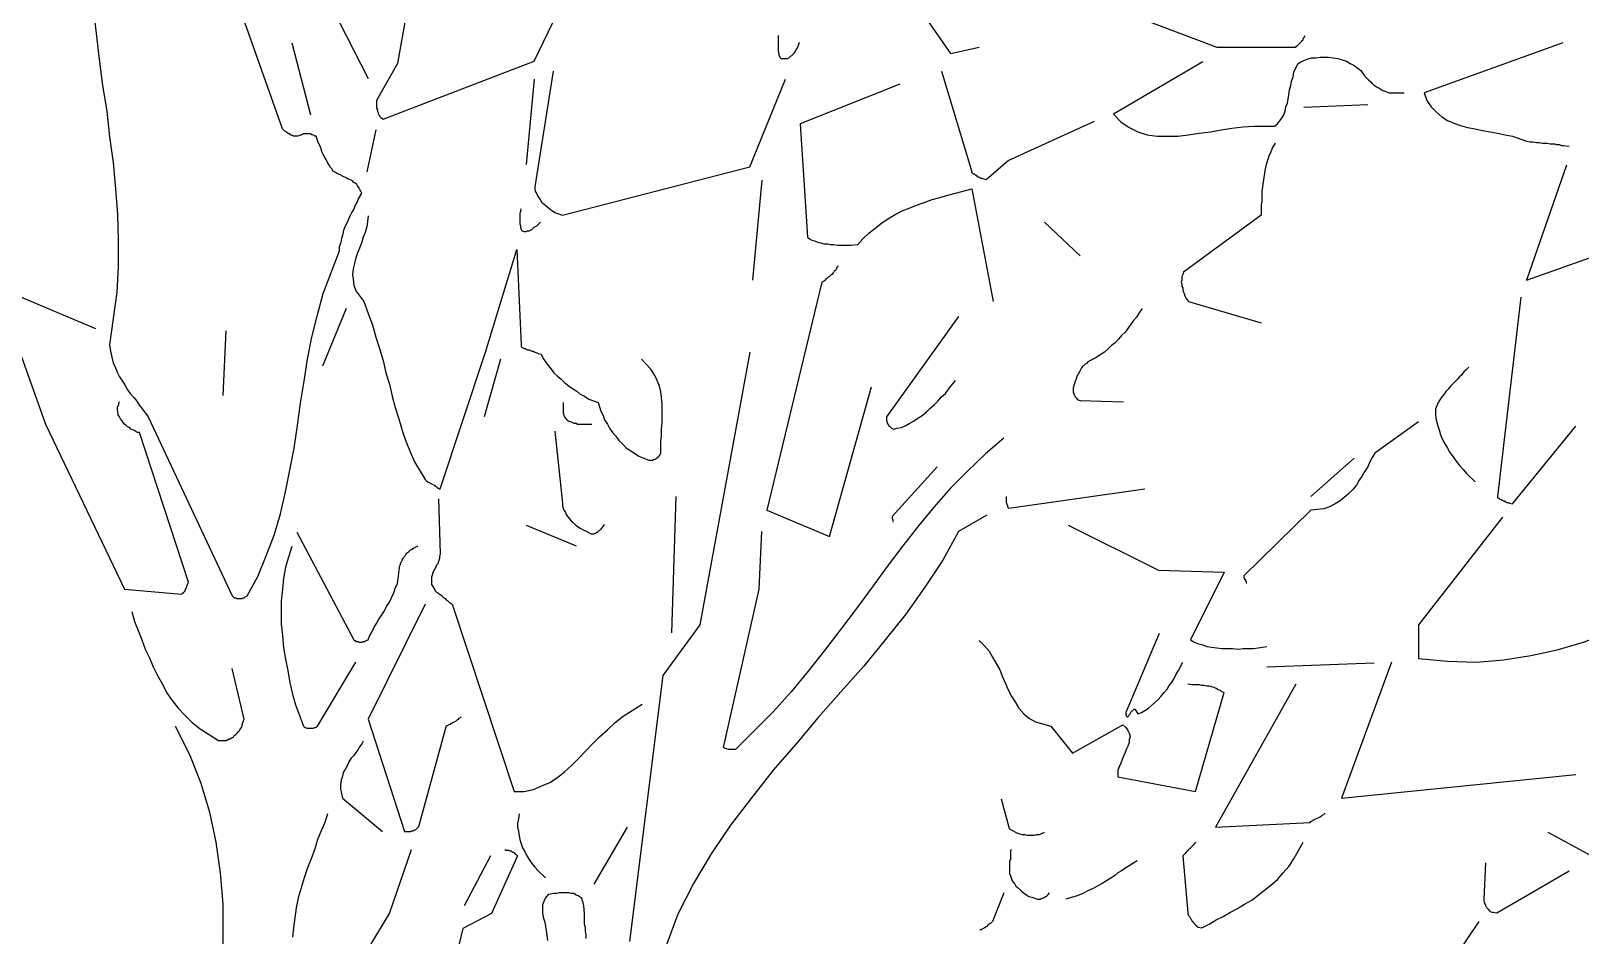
# Model space of a CAD drawing. Header units: metres. Extents: x -3.29 to 3.48, y 0 to 9.4.
# Drawn here: x -0.02 to 2.194, y 6.646 to 7.938 of the extents above; entities that cross this region are included whole.
import ezdxf

# ---------------------------------------------------------------- set-up
doc = ezdxf.new("R2010")
doc.units = ezdxf.units.M
doc.header["$LTSCALE"] = 0.2

msp = doc.modelspace()

# ---------------------------------------------------------------- linework, layer by layer
at = {"flags": 128}
for points in [[(1.1478, 8.4464), (1.1386, 8.4046), (1.1101, 8.0048), (1.2536, 7.9641), (1.2943, 7.9061), (1.335, 7.9153)], [(0.5821, 8.3334), (0.5038, 7.8919), (0.4742, 7.839), (0.4742, 7.8369), (0.4742, 7.8359), (0.4742, 7.8349), (0.4742, 7.8328), (0.4742, 7.8318), (0.4742, 7.8298), (0.4742, 7.8278), (0.4753, 7.8257), (0.4753, 7.8237), (0.4763, 7.8217), (0.4763, 7.8206), (0.4773, 7.8186), (0.4783, 7.8166), (0.4804, 7.8145), (0.4834, 7.8125), (0.6991, 7.8949), (0.7327, 7.9641), (0.7459, 8.1686)], [(0.3776, 8.0353), (0.462, 7.8705)], [(0.0693, 7.9722), (0.0734, 7.9346), (0.0775, 7.898), (0.0825, 7.8603), (0.0886, 7.8237), (0.0927, 7.7871), (0.0978, 7.7504), (0.1009, 7.7128), (0.1039, 7.6762), (0.1049, 7.6395), (0.1049, 7.6019), (0.1029, 7.5653), (0.0927, 7.49), (0.0937, 7.4808), (0.0958, 7.4727), (0.0978, 7.4645), (0.1009, 7.4574), (0.1039, 7.4503), (0.107, 7.4442), (0.111, 7.4381), (0.1151, 7.432), (0.1181, 7.4259), (0.1222, 7.4208), (0.1273, 7.4147), (0.1314, 7.4096), (0.1354, 7.4035), (0.1395, 7.3984), (0.1477, 7.3872), (0.2677, 7.1318), (0.2687, 7.1308), (0.2697, 7.1298), (0.2708, 7.1288), (0.2728, 7.1288), (0.2738, 7.1278), (0.2748, 7.1278), (0.2769, 7.1278), (0.2779, 7.1278), (0.2789, 7.1278), (0.2809, 7.1278), (0.282, 7.1278), (0.283, 7.1288), (0.285, 7.1288), (0.286, 7.1298), (0.2891, 7.1318), (0.3043, 7.1593), (0.3165, 7.1888), (0.3277, 7.2183), (0.3369, 7.2489), (0.344, 7.2804), (0.3501, 7.3109), (0.3562, 7.3425), (0.3613, 7.375), (0.3654, 7.4066), (0.3705, 7.4381), (0.3756, 7.4696), (0.3817, 7.5012), (0.3898, 7.5327), (0.3979, 7.5632), (0.4213, 7.6243), (0.4213, 7.6304), (0.4234, 7.6365), (0.4244, 7.6426), (0.4264, 7.6487), (0.4274, 7.6538), (0.4295, 7.6599), (0.4325, 7.665), (0.4346, 7.6701), (0.4366, 7.6741), (0.4386, 7.6792), (0.4417, 7.6833), (0.4437, 7.6884), (0.4458, 7.6924), (0.4478, 7.6975), (0.4529, 7.7067), (0.4519, 7.7087), (0.4508, 7.7108), (0.4498, 7.7128), (0.4488, 7.7148), (0.4468, 7.7169), (0.4458, 7.7189), (0.4437, 7.7209), (0.4417, 7.722), (0.4397, 7.724), (0.4376, 7.725), (0.4356, 7.726), (0.4325, 7.727), (0.4295, 7.7291), (0.4274, 7.7301), (0.4213, 7.7331), (0.4183, 7.7342), (0.4152, 7.7362), (0.4122, 7.7382), (0.4101, 7.7413), (0.4081, 7.7433), (0.4061, 7.7474), (0.404, 7.7504), (0.402, 7.7545), (0.4, 7.7576), (0.3979, 7.7616), (0.3959, 7.7657), (0.3949, 7.7698), (0.3929, 7.7749), (0.3908, 7.7789), (0.3878, 7.7881), (0.3857, 7.7881), (0.3847, 7.7891), (0.3827, 7.7901), (0.3817, 7.7901), (0.3796, 7.7911), (0.3786, 7.7911), (0.3766, 7.7911), (0.3745, 7.7911), (0.3735, 7.7911), (0.3715, 7.7911), (0.3695, 7.7911), (0.3674, 7.7901), (0.3664, 7.7901), (0.3644, 7.7891), (0.3613, 7.7881), (0.3593, 7.7881), (0.3583, 7.7881), (0.3572, 7.7881), (0.3552, 7.7881), (0.3542, 7.7891), (0.3532, 7.7891), (0.3511, 7.7901), (0.3501, 7.7911), (0.3491, 7.7911), (0.3471, 7.7922), (0.3461, 7.7932), (0.345, 7.7942), (0.343, 7.7952), (0.342, 7.7962), (0.3399, 7.7983), (0.2779, 7.9733)], [(1.4968, 7.9824), (1.6748, 7.9153), (1.7867, 7.9153), (1.7877, 7.9153), (1.7888, 7.9163), (1.7898, 7.9173), (1.7908, 7.9183), (1.7918, 7.9193), (1.7928, 7.9203), (1.7938, 7.9214), (1.7949, 7.9224), (1.7959, 7.9234), (1.7969, 7.9244), (1.7979, 7.9254), (1.7979, 7.9275), (1.7989, 7.9285), (1.801, 7.9315)], [(1.0481, 7.9315), (1.0481, 7.9295), (1.0481, 7.9285), (1.0481, 7.9265), (1.0481, 7.9254), (1.0481, 7.9234), (1.0481, 7.9214), (1.0481, 7.9193), (1.0481, 7.9173), (1.0481, 7.9153), (1.0481, 7.9132), (1.0481, 7.9112), (1.0481, 7.9092), (1.0491, 7.9061), (1.0491, 7.9041), (1.0501, 7.901), (1.0521, 7.899), (1.0552, 7.899), (1.0572, 7.899), (1.0593, 7.899), (1.0613, 7.899), (1.0633, 7.9), (1.0654, 7.902), (1.0674, 7.9031), (1.0694, 7.9051), (1.0715, 7.9071), (1.0725, 7.9092), (1.0735, 7.9112), (1.0755, 7.9142), (1.0766, 7.9163), (1.0786, 7.9224)], [(0.3532, 7.9214), (0.3796, 7.8186)], [(2.1693, 7.9214), (1.9709, 7.8501), (1.9749, 7.839), (1.981, 7.8298), (1.9882, 7.8227), (1.9963, 7.8156), (2.0044, 7.8105), (2.0136, 7.8064), (2.0228, 7.8033), (2.0329, 7.8003), (2.0441, 7.7983), (2.0543, 7.7962), (2.0655, 7.7942), (2.0757, 7.7922), (2.0869, 7.7901), (2.097, 7.7881), (2.1174, 7.781), (2.1225, 7.7799), (2.1265, 7.7799), (2.1316, 7.7789), (2.1357, 7.7789), (2.1398, 7.7779), (2.1438, 7.7779), (2.1469, 7.7779), (2.151, 7.7769), (2.154, 7.7769), (2.1571, 7.7769), (2.1601, 7.7759), (2.1642, 7.7759), (2.1672, 7.7749), (2.1703, 7.7749), (2.1784, 7.7738)], [(0.7266, 7.8807), (0.7001, 7.7158), (0.7001, 7.7118), (0.7011, 7.7087), (0.7032, 7.7057), (0.7042, 7.7026), (0.7062, 7.6996), (0.7083, 7.6965), (0.7103, 7.6935), (0.7133, 7.6914), (0.7164, 7.6884), (0.7194, 7.6863), (0.7225, 7.6833), (0.7255, 7.6813), (0.7286, 7.6792), (0.7317, 7.6782), (0.7398, 7.6751), (1.0074, 7.7443), (1.0582, 7.8695)], [(1.2811, 7.8807), (1.3248, 7.7372), (1.3248, 7.7362), (1.3258, 7.7352), (1.3268, 7.7342), (1.3279, 7.7342), (1.3289, 7.7331), (1.3299, 7.7321), (1.3309, 7.7321), (1.3319, 7.7311), (1.3329, 7.7301), (1.334, 7.7301), (1.336, 7.7291), (1.337, 7.7281), (1.3391, 7.7281), (1.3411, 7.727), (1.3452, 7.726), (1.3767, 7.7535), (1.4998, 7.8094)], [(1.6545, 7.8939), (1.5273, 7.8196), (1.5374, 7.8084), (1.5497, 7.8003), (1.5619, 7.7942), (1.5751, 7.7901), (1.5893, 7.7881), (1.6036, 7.7881), (1.6188, 7.7881), (1.6341, 7.7901), (1.6494, 7.7922), (1.6656, 7.7942), (1.6809, 7.7972), (1.6962, 7.7993), (1.7124, 7.8013), (1.7277, 7.8023), (1.7572, 7.8023), (1.7613, 7.8054), (1.7643, 7.8094), (1.7674, 7.8135), (1.7704, 7.8186), (1.7725, 7.8237), (1.7735, 7.8298), (1.7755, 7.8349), (1.7765, 7.841), (1.7776, 7.8471), (1.7786, 7.8542), (1.7806, 7.8603), (1.7816, 7.8664), (1.7837, 7.8725), (1.7847, 7.8797), (1.7908, 7.8919), (1.7949, 7.8939), (1.7989, 7.8959), (1.804, 7.898), (1.8101, 7.9), (1.8162, 7.9), (1.8223, 7.901), (1.8284, 7.901), (1.8345, 7.901), (1.8406, 7.9), (1.8478, 7.899), (1.8539, 7.8969), (1.86, 7.8949), (1.8651, 7.8919), (1.8712, 7.8888), (1.8803, 7.8817), (1.8834, 7.8776), (1.8864, 7.8735), (1.8895, 7.8705), (1.8915, 7.8685), (1.8946, 7.8654), (1.8966, 7.8634), (1.8986, 7.8613), (1.9007, 7.8603), (1.9027, 7.8583), (1.9047, 7.8573), (1.9078, 7.8563), (1.9098, 7.8542), (1.9119, 7.8532), (1.9149, 7.8522), (1.921, 7.8501), (1.922, 7.8501), (1.9231, 7.8501), (1.9241, 7.8501), (1.9261, 7.8501), (1.9271, 7.8501), (1.9281, 7.8501), (1.9302, 7.8501), (1.9312, 7.8501), (1.9322, 7.8501), (1.9342, 7.8501), (1.9353, 7.8501), (1.9363, 7.8501), (1.9383, 7.8501), (1.9393, 7.8501), (1.9424, 7.8501)], [(0.6991, 7.8695), (0.6879, 7.7474)], [(1.222, 7.8624), (1.0796, 7.8054), (1.0898, 7.6436), (1.0928, 7.6416), (1.0959, 7.6395), (1.1, 7.6385), (1.104, 7.6365), (1.1091, 7.6355), (1.1132, 7.6345), (1.1183, 7.6345), (1.1223, 7.6334), (1.1274, 7.6334), (1.1325, 7.6324), (1.1376, 7.6324), (1.1427, 7.6324), (1.1468, 7.6324), (1.1518, 7.6324), (1.162, 7.6334), (1.1691, 7.6416), (1.1773, 7.6497), (1.1864, 7.6568), (1.1956, 7.664), (1.2048, 7.6701), (1.2149, 7.6762), (1.2251, 7.6813), (1.2353, 7.6853), (1.2455, 7.6894), (1.2566, 7.6935), (1.2678, 7.6975), (1.279, 7.7006), (1.2902, 7.7036), (1.3014, 7.7067), (1.3248, 7.7128), (1.3553, 7.552)], [(1.8905, 7.8328), (1.7989, 7.8288)], [(0.4732, 7.7972), (0.46, 7.7372)], [(1.7582, 7.7779), (1.7542, 7.7718), (1.7521, 7.7657), (1.7491, 7.7596), (1.747, 7.7535), (1.745, 7.7474), (1.744, 7.7413), (1.743, 7.7352), (1.742, 7.7291), (1.7409, 7.723), (1.7399, 7.7158), (1.7389, 7.7097), (1.7389, 7.7026), (1.7389, 7.6955), (1.7379, 7.6894), (1.7379, 7.6751), (1.627, 7.5938), (1.626, 7.5907), (1.6249, 7.5877), (1.6249, 7.5846), (1.6249, 7.5826), (1.6239, 7.5795), (1.6249, 7.5765), (1.6249, 7.5734), (1.626, 7.5714), (1.626, 7.5683), (1.627, 7.5653), (1.628, 7.5632), (1.629, 7.5602), (1.63, 7.5581), (1.6311, 7.5561), (1.6341, 7.552), (1.7379, 7.5215)], [(1.0247, 7.725), (1.0114, 7.5826)], [(2.1744, 7.7464), (2.1174, 7.5826), (2.3015, 7.6477)], [(0.6808, 7.6843), (0.6798, 7.6823), (0.6798, 7.6813), (0.6798, 7.6802), (0.6787, 7.6782), (0.6787, 7.6772), (0.6787, 7.6751), (0.6787, 7.6731), (0.6787, 7.6711), (0.6787, 7.669), (0.6787, 7.667), (0.6787, 7.665), (0.6787, 7.6629), (0.6798, 7.6599), (0.6798, 7.6579), (0.6808, 7.6548), (0.6818, 7.6528), (0.6828, 7.6528), (0.6849, 7.6517), (0.6859, 7.6517), (0.6879, 7.6517), (0.6899, 7.6528), (0.692, 7.6528), (0.694, 7.6538), (0.696, 7.6548), (0.6971, 7.6558), (0.6991, 7.6579), (0.7011, 7.6589), (0.7032, 7.6599), (0.7052, 7.6619), (0.7083, 7.665)], [(0.462, 7.6741), (0.461, 7.666), (0.46, 7.6589), (0.458, 7.6507), (0.4549, 7.6436), (0.4529, 7.6365), (0.4498, 7.6283), (0.4468, 7.6212), (0.4447, 7.6141), (0.4427, 7.606), (0.4407, 7.5988), (0.4397, 7.5907), (0.4407, 7.5836), (0.4417, 7.5754), (0.4447, 7.5673), (0.4559, 7.552), (0.462, 7.5347), (0.4681, 7.5185), (0.4732, 7.5012), (0.4783, 7.4849), (0.4834, 7.4676), (0.4875, 7.4503), (0.4926, 7.434), (0.4966, 7.4167), (0.5007, 7.4004), (0.5058, 7.3842), (0.5109, 7.3679), (0.516, 7.3526), (0.5221, 7.3374), (0.5282, 7.3231), (0.5434, 7.2977), (0.5455, 7.2957), (0.5475, 7.2946), (0.5495, 7.2936), (0.5506, 7.2926), (0.5526, 7.2916), (0.5546, 7.2906), (0.5567, 7.2895), (0.5577, 7.2885), (0.5597, 7.2875), (0.5607, 7.2865), (0.5617, 7.2855), (0.5628, 7.2855), (0.5638, 7.2845), (0.5648, 7.2845), (0.6299, 7.4798), (0.6747, 7.6263), (0.6808, 7.49), (0.6808, 7.4879), (0.6818, 7.4869), (0.6838, 7.4859), (0.6849, 7.4849), (0.6869, 7.4849), (0.6879, 7.4839), (0.6899, 7.4829), (0.692, 7.4829), (0.694, 7.4818), (0.696, 7.4808), (0.6981, 7.4808), (0.7001, 7.4798), (0.7032, 7.4788), (0.7052, 7.4778), (0.7093, 7.4768), (0.7123, 7.4706), (0.7154, 7.4656), (0.7194, 7.4605), (0.7235, 7.4554), (0.7276, 7.4503), (0.7327, 7.4452), (0.7378, 7.4411), (0.7428, 7.4361), (0.7479, 7.432), (0.754, 7.4279), (0.7601, 7.4238), (0.7652, 7.4198), (0.7713, 7.4167), (0.7774, 7.4127), (0.7907, 7.4076), (0.7927, 7.4015), (0.7947, 7.3954), (0.7978, 7.3893), (0.7998, 7.3832), (0.8039, 7.377), (0.8069, 7.3709), (0.811, 7.3648), (0.8161, 7.3597), (0.8202, 7.3536), (0.8253, 7.3486), (0.8303, 7.3435), (0.8364, 7.3394), (0.8426, 7.3353), (0.8487, 7.3313), (0.8629, 7.3252), (0.8639, 7.3252), (0.8649, 7.3252), (0.866, 7.3252), (0.868, 7.3252), (0.869, 7.3252), (0.87, 7.3262), (0.871, 7.3262), (0.8731, 7.3272), (0.8741, 7.3282), (0.8751, 7.3282), (0.8761, 7.3292), (0.8771, 7.3302), (0.8771, 7.3313), (0.8782, 7.3323), (0.8802, 7.3353), (0.8802, 7.3435), (0.8802, 7.3526), (0.8812, 7.3608), (0.8812, 7.3699), (0.8822, 7.3791), (0.8822, 7.3882), (0.8822, 7.3974), (0.8822, 7.4055), (0.8812, 7.4147), (0.8802, 7.4228), (0.8782, 7.431), (0.8751, 7.4391), (0.871, 7.4472), (0.866, 7.4554), (0.8527, 7.4696)], [(1.4286, 7.665), (1.4795, 7.6172)], [(1.1335, 7.6029), (1.1325, 7.6009), (1.1315, 7.5999), (1.1315, 7.5988), (1.1305, 7.5968), (1.1284, 7.5958), (1.1274, 7.5938), (1.1264, 7.5927), (1.1244, 7.5907), (1.1234, 7.5897), (1.1213, 7.5877), (1.1193, 7.5866), (1.1173, 7.5846), (1.1162, 7.5836), (1.1142, 7.5815), (1.1101, 7.5795), (1.0318, 7.2539), (1.1213, 7.2163), (1.1814, 7.43)], [(-0.0406, 7.5612), (0.0724, 7.5134)], [(2.1092, 7.5581), (2.0757, 7.2733), (2.0757, 7.2723), (2.0767, 7.2712), (2.0777, 7.2712), (2.0787, 7.2702), (2.0808, 7.2692), (2.0818, 7.2682), (2.0828, 7.2682), (2.0838, 7.2672), (2.0858, 7.2672), (2.0869, 7.2661), (2.0889, 7.2651), (2.0909, 7.2651), (2.093, 7.2641), (2.097, 7.2631), (2.1876, 7.374)], [(-0.0538, 7.5307), (0.0011, 7.377), (0.1141, 7.141), (0.1955, 7.1339), (0.1965, 7.1349), (0.1975, 7.1359), (0.1985, 7.1359), (0.1985, 7.1369), (0.1995, 7.138), (0.2006, 7.139), (0.2006, 7.14), (0.2016, 7.141), (0.2016, 7.142), (0.2026, 7.143), (0.2026, 7.1441), (0.2036, 7.1461), (0.2036, 7.1471), (0.2056, 7.1512), (0.1354, 7.3648), (0.1324, 7.3648), (0.1304, 7.3659), (0.1283, 7.3679), (0.1253, 7.3689), (0.1232, 7.3699), (0.1212, 7.372), (0.1181, 7.373), (0.1161, 7.375), (0.1141, 7.377), (0.112, 7.3791), (0.11, 7.3821), (0.108, 7.3842), (0.107, 7.3872), (0.1049, 7.3903), (0.1039, 7.3984), (0.1039, 7.3994), (0.1039, 7.4004), (0.1039, 7.4015), (0.1049, 7.4025), (0.1049, 7.4035), (0.1059, 7.4045), (0.1059, 7.4055), (0.1059, 7.4066), (0.1059, 7.4076), (0.107, 7.4086)], [(0.4305, 7.5419), (0.3969, 7.4595)], [(1.3055, 7.5307), (1.2027, 7.3872), (1.2027, 7.3852), (1.2027, 7.3842), (1.2027, 7.3832), (1.2027, 7.3821), (1.2027, 7.3811), (1.2037, 7.3801), (1.2037, 7.3781), (1.2048, 7.377), (1.2058, 7.376), (1.2058, 7.375), (1.2068, 7.374), (1.2078, 7.373), (1.2088, 7.372), (1.2098, 7.3709), (1.2129, 7.3699), (1.218, 7.3709), (1.2241, 7.372), (1.2302, 7.375), (1.2363, 7.3781), (1.2414, 7.3811), (1.2475, 7.3852), (1.2536, 7.3893), (1.2597, 7.3943), (1.2648, 7.3994), (1.2709, 7.4045), (1.276, 7.4096), (1.2811, 7.4157), (1.2872, 7.4208), (1.2912, 7.4269), (1.3014, 7.4391)], [(1.568, 7.5419), (1.5639, 7.5358), (1.5598, 7.5297), (1.5558, 7.5246), (1.5517, 7.5195), (1.5476, 7.5134), (1.5436, 7.5083), (1.5385, 7.5032), (1.5344, 7.4981), (1.5293, 7.493), (1.5242, 7.489), (1.5191, 7.4839), (1.514, 7.4798), (1.5079, 7.4757), (1.5018, 7.4717), (1.4906, 7.4656), (1.4886, 7.4635), (1.4866, 7.4625), (1.4845, 7.4605), (1.4835, 7.4595), (1.4815, 7.4574), (1.4805, 7.4554), (1.4795, 7.4534), (1.4784, 7.4513), (1.4764, 7.4483), (1.4754, 7.4462), (1.4744, 7.4432), (1.4734, 7.4401), (1.4723, 7.4381), (1.4713, 7.435), (1.4693, 7.4289), (1.4693, 7.4269), (1.4693, 7.4259), (1.4693, 7.4249), (1.4693, 7.4228), (1.4693, 7.4218), (1.4703, 7.4208), (1.4703, 7.4198), (1.4713, 7.4177), (1.4723, 7.4167), (1.4723, 7.4157), (1.4734, 7.4147), (1.4744, 7.4137), (1.4754, 7.4127), (1.4764, 7.4116), (1.4795, 7.4106), (1.5415, 7.4086)], [(0.2586, 7.5103), (0.2545, 7.4177)], [(0.6513, 7.4696), (0.6279, 7.3872)], [(1.0074, 7.4798), (0.9362, 7.0901), (0.8832, 7.0179), (0.8354, 6.6384)], [(2.035, 7.4584), (2.0309, 7.4544), (2.0278, 7.4513), (2.0248, 7.4472), (2.0217, 7.4442), (2.0187, 7.4411), (2.0146, 7.4371), (2.0116, 7.434), (2.0085, 7.431), (2.0055, 7.4269), (2.0024, 7.4238), (1.9994, 7.4198), (1.9963, 7.4157), (1.9933, 7.4116), (1.9912, 7.4076), (1.9871, 7.3984), (1.9871, 7.3903), (1.9882, 7.3832), (1.9902, 7.376), (1.9922, 7.3689), (1.9943, 7.3618), (1.9973, 7.3547), (2.0004, 7.3486), (2.0044, 7.3425), (2.0075, 7.3363), (2.0126, 7.3302), (2.0167, 7.3241), (2.0217, 7.318), (2.0268, 7.3119), (2.0319, 7.3058), (2.0441, 7.2946)], [(0.7408, 7.4076), (0.7408, 7.4055), (0.7408, 7.4045), (0.7408, 7.4035), (0.7408, 7.4025), (0.7408, 7.4015), (0.7408, 7.3994), (0.7408, 7.3984), (0.7408, 7.3974), (0.7408, 7.3964), (0.7408, 7.3943), (0.7408, 7.3933), (0.7408, 7.3923), (0.7418, 7.3903), (0.7418, 7.3893), (0.7428, 7.3872), (0.7439, 7.3852), (0.7459, 7.3832), (0.7469, 7.3821), (0.7489, 7.3811), (0.752, 7.3801), (0.754, 7.3791), (0.7561, 7.3781), (0.7591, 7.3781), (0.7612, 7.377), (0.7642, 7.377), (0.7673, 7.377), (0.7703, 7.377), (0.7724, 7.377), (0.7754, 7.377), (0.7815, 7.377)], [(1.9627, 7.3801), (1.9007, 7.3353), (1.8966, 7.3292), (1.8935, 7.3231), (1.8905, 7.316), (1.8864, 7.3099), (1.8824, 7.3028), (1.8783, 7.2967), (1.8742, 7.2895), (1.8691, 7.2834), (1.863, 7.2773), (1.8569, 7.2723), (1.8508, 7.2672), (1.8437, 7.2631), (1.8356, 7.259), (1.8274, 7.256), (1.8091, 7.2539), (1.7135, 7.1603), (1.7135, 7.1593), (1.7135, 7.1583), (1.7135, 7.1573), (1.7145, 7.1563), (1.7145, 7.1552), (1.7155, 7.1552), (1.7155, 7.1542), (1.7155, 7.1532), (1.7165, 7.1522), (1.7165, 7.1512), (1.7165, 7.1502), (1.7175, 7.1502)], [(0.7286, 7.3669), (0.7398, 7.2641), (0.7398, 7.26), (0.7408, 7.257), (0.7418, 7.2539), (0.7439, 7.2509), (0.7449, 7.2478), (0.7469, 7.2448), (0.75, 7.2417), (0.752, 7.2387), (0.7551, 7.2366), (0.7581, 7.2336), (0.7612, 7.2305), (0.7652, 7.2285), (0.7683, 7.2265), (0.7724, 7.2244), (0.7805, 7.2204), (0.7815, 7.2204), (0.7825, 7.2204), (0.7835, 7.2204), (0.7846, 7.2204), (0.7866, 7.2214), (0.7876, 7.2214), (0.7886, 7.2224), (0.7896, 7.2224), (0.7907, 7.2234), (0.7917, 7.2244), (0.7927, 7.2255), (0.7947, 7.2265), (0.7958, 7.2285), (0.7968, 7.2295), (0.7998, 7.2336)], [(1.3706, 7.3567), (1.3441, 7.3343), (1.3187, 7.3099), (1.2943, 7.2855), (1.2709, 7.259), (1.2485, 7.2316), (1.2261, 7.2031), (1.2037, 7.1736), (1.1824, 7.1441), (1.16, 7.1135), (1.1376, 7.084), (1.1142, 7.0535), (1.0908, 7.024), (1.0664, 6.9945), (1.0409, 6.966), (0.987, 6.9121), (0.986, 6.9121), (0.985, 6.9121), (0.984, 6.9121), (0.983, 6.9121), (0.9819, 6.9121), (0.9809, 6.9121), (0.9789, 6.9121), (0.9779, 6.9121), (0.9769, 6.9121), (0.9748, 6.9131), (0.9738, 6.9131), (0.9718, 6.9141), (0.9697, 6.9151), (1.0206, 7.141), (1.0247, 7.2234)], [(1.8712, 7.3282), (1.8091, 7.2733)], [(1.275, 7.316), (1.2109, 7.2448), (1.2109, 7.2438), (1.2109, 7.2427), (1.2109, 7.2417), (1.2119, 7.2407), (1.2119, 7.2397), (1.2119, 7.2387), (1.2119, 7.2377), (1.2129, 7.2377)], [(1.3736, 7.2733), (1.3736, 7.2723), (1.3736, 7.2712), (1.3736, 7.2702), (1.3736, 7.2692), (1.3736, 7.2682), (1.3736, 7.2672), (1.3736, 7.2661), (1.3736, 7.2651), (1.3747, 7.2631), (1.3747, 7.2621), (1.3757, 7.2611), (1.3757, 7.259), (1.3777, 7.257), (1.572, 7.2845)], [(0.5628, 7.2702), (0.5648, 7.1919), (0.5638, 7.1878), (0.5638, 7.1848), (0.5628, 7.1807), (0.5617, 7.1776), (0.5597, 7.1756), (0.5587, 7.1725), (0.5567, 7.1695), (0.5556, 7.1675), (0.5546, 7.1644), (0.5536, 7.1614), (0.5526, 7.1583), (0.5526, 7.1552), (0.5526, 7.1522), (0.5526, 7.1481), (0.5567, 7.141), (0.5577, 7.139), (0.5587, 7.138), (0.5597, 7.1369), (0.5617, 7.1359), (0.5628, 7.1349), (0.5638, 7.1339), (0.5658, 7.1329), (0.5678, 7.1318), (0.5689, 7.1298), (0.5709, 7.1288), (0.5719, 7.1278), (0.574, 7.1257), (0.576, 7.1247), (0.578, 7.1227), (0.5821, 7.1196), (0.6706, 6.8521), (0.6849, 6.8521), (0.6981, 6.8551), (0.7103, 6.8602), (0.7215, 6.8653), (0.7327, 6.8724), (0.7428, 6.8805), (0.753, 6.8897), (0.7632, 6.8999), (0.7724, 6.91), (0.7825, 6.9202), (0.7927, 6.9304), (0.8039, 6.9406), (0.8151, 6.9507), (0.8263, 6.9599), (0.8537, 6.9772)], [(0.9016, 7.2733), (0.8955, 7.0789)], [(1.3462, 7.2468), (1.3055, 7.2234), (1.2831, 7.1827), (1.2577, 7.1441), (1.2302, 7.1054), (1.2007, 7.0688), (1.1702, 7.0311), (1.1376, 6.9945), (1.105, 6.9579), (1.0735, 6.9202), (1.0409, 6.8826), (1.0104, 6.8439), (0.9799, 6.8042), (0.9524, 6.7635), (0.927, 6.7208), (0.9046, 6.6771), (0.87, 6.5835)], [(2.0828, 7.2438), (1.9627, 7.0901), (1.9627, 7.0423), (2.0044, 7.0382), (2.0451, 7.0372), (2.0848, 7.0403), (2.1235, 7.0464), (2.1611, 7.0545), (2.1988, 7.0657), (2.2344, 7.0789), (2.27, 7.0942), (2.3046, 7.1115), (2.3392, 7.1298), (2.3728, 7.1491), (2.4063, 7.1695), (2.4389, 7.1898), (2.4714, 7.2112), (2.5376, 7.2529)], [(0.3603, 7.2224), (0.4417, 7.0688), (0.4427, 7.0677), (0.4437, 7.0677), (0.4447, 7.0667), (0.4468, 7.0667), (0.4478, 7.0667), (0.4488, 7.0657), (0.4498, 7.0657), (0.4519, 7.0657), (0.4529, 7.0657), (0.4539, 7.0657), (0.4549, 7.0667), (0.4559, 7.0667), (0.458, 7.0667), (0.459, 7.0677), (0.462, 7.0688), (0.4641, 7.0739), (0.4671, 7.08), (0.4702, 7.0861), (0.4742, 7.0922), (0.4773, 7.0983), (0.4814, 7.1044), (0.4854, 7.1105), (0.4885, 7.1166), (0.4926, 7.1227), (0.4956, 7.1288), (0.4987, 7.1359), (0.5007, 7.142), (0.5038, 7.1491), (0.5048, 7.1563), (0.5068, 7.1715), (0.5068, 7.1736), (0.5078, 7.1756), (0.5088, 7.1786), (0.5099, 7.1807), (0.5109, 7.1827), (0.5119, 7.1848), (0.5129, 7.1868), (0.5149, 7.1888), (0.516, 7.1909), (0.518, 7.1929), (0.52, 7.1949), (0.5221, 7.197), (0.5241, 7.198), (0.5272, 7.2), (0.5333, 7.2031)], [(0.6879, 7.2326), (0.7591, 7.2031)], [(1.4622, 7.2326), (1.5914, 7.1685), (1.685, 7.1654), (1.6372, 7.0688), (1.6422, 7.0657), (1.6473, 7.0637), (1.6545, 7.0616), (1.6606, 7.0596), (1.6677, 7.0586), (1.6748, 7.0576), (1.6819, 7.0566), (1.6901, 7.0566), (1.6972, 7.0566), (1.7053, 7.0555), (1.7124, 7.0566), (1.7196, 7.0566), (1.7267, 7.0566), (1.7338, 7.0576), (1.746, 7.0596)], [(0.3532, 7.202), (0.3481, 7.1868), (0.344, 7.1725), (0.341, 7.1563), (0.3399, 7.141), (0.3379, 7.1247), (0.3379, 7.1084), (0.3379, 7.0912), (0.3399, 7.0749), (0.341, 7.0576), (0.344, 7.0413), (0.3471, 7.025), (0.3501, 7.0077), (0.3542, 6.9914), (0.3583, 6.9762), (0.3695, 6.9457), (0.3705, 6.9446), (0.3715, 6.9436), (0.3725, 6.9436), (0.3745, 6.9426), (0.3756, 6.9426), (0.3766, 6.9426), (0.3776, 6.9426), (0.3796, 6.9426), (0.3806, 6.9426), (0.3817, 6.9426), (0.3827, 6.9426), (0.3837, 6.9426), (0.3857, 6.9436), (0.3867, 6.9436), (0.3898, 6.9457), (0.4447, 7.0372)], [(0.1243, 7.1095), (0.1283, 7.0952), (0.1334, 7.082), (0.1385, 7.0688), (0.1436, 7.0555), (0.1497, 7.0433), (0.1548, 7.0301), (0.1609, 7.0179), (0.168, 7.0057), (0.1741, 6.9935), (0.1822, 6.9823), (0.1904, 6.9711), (0.2006, 6.9609), (0.2107, 6.9507), (0.2219, 6.9416), (0.2484, 6.9253), (0.2494, 6.9253), (0.2514, 6.9253), (0.2524, 6.9253), (0.2535, 6.9253), (0.2545, 6.9253), (0.2555, 6.9253), (0.2565, 6.9253), (0.2575, 6.9253), (0.2596, 6.9253), (0.2606, 6.9263), (0.2616, 6.9263), (0.2636, 6.9273), (0.2647, 6.9273), (0.2677, 6.9294), (0.2687, 6.9294), (0.2697, 6.9304), (0.2708, 6.9324), (0.2728, 6.9335), (0.2738, 6.9345), (0.2748, 6.9355), (0.2758, 6.9375), (0.2779, 6.9385), (0.2789, 6.9406), (0.2799, 6.9416), (0.2809, 6.9436), (0.282, 6.9457), (0.282, 6.9477), (0.283, 6.9507), (0.285, 6.9558), (0.2677, 7.0281)], [(0.5434, 7.1196), (0.462, 6.9558), (0.5139, 6.7951), (0.5149, 6.7951), (0.516, 6.7951), (0.517, 6.7951), (0.518, 6.7951), (0.519, 6.7951), (0.521, 6.7951), (0.5221, 6.7951), (0.5231, 6.7951), (0.5241, 6.7961), (0.5261, 6.7961), (0.5272, 6.7971), (0.5282, 6.7971), (0.5302, 6.7981), (0.5312, 6.7992), (0.5343, 6.8022), (0.574, 6.9467), (0.575, 6.9467), (0.576, 6.9467), (0.577, 6.9477), (0.579, 6.9487), (0.5801, 6.9487), (0.5811, 6.9497), (0.5831, 6.9507), (0.5841, 6.9507), (0.5851, 6.9518), (0.5872, 6.9528), (0.5882, 6.9538), (0.5892, 6.9548), (0.5912, 6.9558), (0.5923, 6.9569), (0.5953, 6.9589)], [(1.335, 7.0677), (1.3421, 7.0606), (1.3492, 7.0525), (1.3543, 7.0443), (1.3594, 7.0352), (1.3645, 7.026), (1.3686, 7.0159), (1.3726, 7.0067), (1.3767, 6.9975), (1.3818, 6.9874), (1.3869, 6.9792), (1.392, 6.9711), (1.3991, 6.963), (1.4062, 6.9569), (1.4154, 6.9518), (1.4377, 6.9457), (1.4683, 6.907), (1.5405, 6.9477), (1.5446, 6.9436), (1.5476, 6.9396), (1.5497, 6.9355), (1.5507, 6.9314), (1.5497, 6.9263), (1.5497, 6.9223), (1.5476, 6.9172), (1.5456, 6.9131), (1.5436, 6.908), (1.5415, 6.9029), (1.5395, 6.8978), (1.5374, 6.8928), (1.5354, 6.8877), (1.5334, 6.8826), (1.5334, 6.8734), (1.6443, 6.8521), (1.685, 6.9935), (1.6819, 6.9945), (1.6799, 6.9965), (1.6768, 6.9975), (1.6738, 6.9996), (1.6707, 7.0006), (1.6677, 7.0016), (1.6636, 7.0026), (1.6606, 7.0026), (1.6565, 7.0037), (1.6534, 7.0037), (1.6494, 7.0047), (1.6463, 7.0047), (1.6422, 7.0047), (1.6392, 7.0047), (1.6331, 7.0057)], [(1.5924, 7.0779), (1.5446, 6.965), (1.5446, 6.9619), (1.5456, 6.9599), (1.5466, 6.9589), (1.5476, 6.9589), (1.5486, 6.9599), (1.5497, 6.9619), (1.5507, 6.963), (1.5517, 6.965), (1.5527, 6.967), (1.5547, 6.968), (1.5558, 6.9691), (1.5568, 6.9701), (1.5578, 6.9701), (1.5588, 6.968), (1.5619, 6.963), (1.567, 6.965), (1.572, 6.968), (1.5771, 6.9711), (1.5812, 6.9752), (1.5863, 6.9792), (1.5904, 6.9833), (1.5954, 6.9884), (1.5995, 6.9935), (1.6036, 6.9986), (1.6066, 7.0037), (1.6107, 7.0087), (1.6138, 7.0138), (1.6168, 7.0199), (1.6199, 7.025), (1.626, 7.0372)], [(1.746, 7.0301), (1.8997, 7.0362)], [(1.9241, 7.0372), (1.8529, 6.8429), (2.1876, 6.8765)], [(1.7877, 7.0057), (1.6728, 6.8012), (1.8081, 6.8083), (1.8091, 6.8093), (1.8111, 6.8103), (1.8122, 6.8114), (1.8142, 6.8124), (1.8162, 6.8134), (1.8183, 6.8144), (1.8203, 6.8154), (1.8223, 6.8164), (1.8244, 6.8175), (1.8254, 6.8185), (1.8274, 6.8195), (1.8284, 6.8205), (1.8294, 6.8215)], [(0.1863, 6.9457), (0.2067, 6.905), (0.2229, 6.8643), (0.2352, 6.8226), (0.2443, 6.7798), (0.2504, 6.7361), (0.2545, 6.6913), (0.2545, 6.6465), (0.2535, 6.6008)], [(0.4549, 6.9243), (0.4529, 6.9202), (0.4498, 6.9162), (0.4478, 6.9121), (0.4447, 6.908), (0.4417, 6.9039), (0.4376, 6.8999), (0.4346, 6.8948), (0.4325, 6.8897), (0.4295, 6.8846), (0.4264, 6.8795), (0.4254, 6.8744), (0.4234, 6.8683), (0.4224, 6.8622), (0.4224, 6.8561), (0.4254, 6.8429), (0.4824, 6.7951)], [(1.3665, 6.8419), (1.3777, 6.8012), (1.3787, 6.7992), (1.3818, 6.7971), (1.3838, 6.7961), (1.3869, 6.7941), (1.3899, 6.793), (1.393, 6.792), (1.396, 6.791), (1.4001, 6.791), (1.4032, 6.79), (1.4072, 6.79), (1.4103, 6.79), (1.4143, 6.79), (1.4174, 6.791), (1.4215, 6.791), (1.4286, 6.7941)], [(0.404, 6.8205), (0.4, 6.8083), (0.3949, 6.7961), (0.3898, 6.7839), (0.3857, 6.7707), (0.3806, 6.7564), (0.3756, 6.7432), (0.3705, 6.7289), (0.3664, 6.7147), (0.3623, 6.7005), (0.3593, 6.6862), (0.3572, 6.672), (0.3552, 6.6577), (0.3542, 6.6445)], [(0.6777, 6.8205), (0.6767, 6.8134), (0.6757, 6.8073), (0.6757, 6.8012), (0.6767, 6.7951), (0.6777, 6.789), (0.6787, 6.7839), (0.6808, 6.7778), (0.6828, 6.7717), (0.6859, 6.7666), (0.6889, 6.7605), (0.692, 6.7554), (0.696, 6.7493), (0.7001, 6.7442), (0.7052, 6.7391), (0.7154, 6.7289)], [(0.8324, 6.8012), (0.7846, 6.7198)], [(1.6443, 6.7798), (1.6433, 6.7788), (1.6422, 6.7778), (1.6412, 6.7758), (1.6402, 6.7747), (1.6392, 6.7737), (1.6382, 6.7727), (1.6372, 6.7717), (1.6361, 6.7707), (1.6341, 6.7696), (1.6331, 6.7676), (1.6321, 6.7666), (1.6311, 6.7656), (1.629, 6.7635), (1.628, 6.7625), (1.626, 6.7605), (1.6331, 6.6791), (1.6331, 6.6771), (1.6341, 6.676), (1.6351, 6.674), (1.6361, 6.673), (1.6372, 6.671), (1.6382, 6.6699), (1.6392, 6.6679), (1.6402, 6.6669), (1.6412, 6.6649), (1.6422, 6.6638), (1.6433, 6.6628), (1.6453, 6.6608), (1.6463, 6.6598), (1.6483, 6.6587), (1.6534, 6.6577), (1.6636, 6.6628), (1.6738, 6.6689), (1.684, 6.674), (1.6941, 6.6801), (1.7043, 6.6852), (1.7145, 6.6913), (1.7247, 6.6974), (1.7338, 6.7045), (1.743, 6.7117), (1.7521, 6.7188), (1.7613, 6.7269), (1.7694, 6.7361), (1.7776, 6.7452), (1.7847, 6.7564), (1.7979, 6.7798)], [(2.1479, 6.7941), (2.21, 6.7605), (2.211, 6.7605), (2.212, 6.7605), (2.213, 6.7615), (2.214, 6.7615), (2.2151, 6.7615), (2.2161, 6.7625), (2.2171, 6.7625), (2.2181, 6.7625), (2.2191, 6.7635)], [(0.4305, 6.5753), (0.4926, 6.6781), (0.5241, 6.7696)], [(0.6574, 6.7696), (0.6584, 6.7686), (0.6594, 6.7686), (0.6604, 6.7686), (0.6615, 6.7686), (0.6625, 6.7686), (0.6645, 6.7676), (0.6655, 6.7676), (0.6665, 6.7676), (0.6676, 6.7666), (0.6686, 6.7656), (0.6696, 6.7656), (0.6706, 6.7646), (0.6716, 6.7635), (0.6737, 6.7625), (0.6757, 6.7605), (0.6381, 6.6781), (0.5974, 6.6567), (0.5556, 6.4817)], [(0.637, 6.7605), (0.5994, 6.6893)], [(1.3808, 6.7696), (1.3797, 6.7676), (1.3797, 6.7666), (1.3797, 6.7646), (1.3797, 6.7635), (1.3797, 6.7615), (1.3797, 6.7595), (1.3797, 6.7574), (1.3797, 6.7554), (1.3787, 6.7534), (1.3787, 6.7513), (1.3787, 6.7493), (1.3787, 6.7473), (1.3787, 6.7452), (1.3787, 6.7432), (1.3787, 6.7391), (1.3787, 6.7351), (1.3797, 6.732), (1.3808, 6.7289), (1.3818, 6.7259), (1.3838, 6.7228), (1.3859, 6.7198), (1.3879, 6.7167), (1.3909, 6.7147), (1.394, 6.7117), (1.396, 6.7096), (1.4001, 6.7066), (1.4032, 6.7045), (1.4062, 6.7025), (1.4103, 6.7015), (1.4184, 6.6984), (1.4194, 6.6984), (1.4204, 6.6984), (1.4215, 6.6984), (1.4225, 6.6984), (1.4235, 6.6994), (1.4245, 6.6994), (1.4266, 6.7005), (1.4276, 6.7005), (1.4286, 6.7015), (1.4296, 6.7015), (1.4306, 6.7025), (1.4316, 6.7035), (1.4327, 6.7045), (1.4337, 6.7055), (1.4357, 6.7076)], [(1.5609, 6.7534), (1.5547, 6.7493), (1.5497, 6.7462), (1.5446, 6.7432), (1.5385, 6.7391), (1.5334, 6.7361), (1.5283, 6.732), (1.5222, 6.7279), (1.5171, 6.7249), (1.511, 6.7208), (1.5049, 6.7178), (1.4978, 6.7137), (1.4906, 6.7106), (1.4835, 6.7066), (1.4754, 6.7035), (1.4591, 6.6984)], [(2.0584, 6.7503), (2.0563, 6.6984), (2.0563, 6.6964), (2.0563, 6.6954), (2.0574, 6.6933), (2.0574, 6.6923), (2.0584, 6.6903), (2.0584, 6.6893), (2.0594, 6.6883), (2.0604, 6.6862), (2.0614, 6.6852), (2.0624, 6.6842), (2.0645, 6.6821), (2.0655, 6.6811), (2.0675, 6.6801), (2.0696, 6.6801), (2.0746, 6.6791), (2.1784, 6.7391)], [(0.7734, 6.6425), (0.7734, 6.6476), (0.7724, 6.6526), (0.7724, 6.6577), (0.7713, 6.6628), (0.7713, 6.6679), (0.7713, 6.673), (0.7713, 6.6781), (0.7703, 6.6893), (0.7693, 6.6933), (0.7683, 6.6964), (0.7673, 6.6994), (0.7652, 6.7015), (0.7622, 6.7035), (0.7591, 6.7045), (0.7561, 6.7066), (0.752, 6.7066), (0.7489, 6.7076), (0.7449, 6.7076), (0.7398, 6.7076), (0.7357, 6.7076), (0.7317, 6.7066), (0.7276, 6.7066), (0.7194, 6.7055), (0.7154, 6.7005), (0.7133, 6.6954), (0.7113, 6.6903), (0.7113, 6.6842), (0.7113, 6.6791), (0.7123, 6.673), (0.7144, 6.6659), (0.7154, 6.6598), (0.7164, 6.6537), (0.7174, 6.6465), (0.7184, 6.6394)], [(1.3706, 6.7076), (1.3543, 6.6669), (1.3533, 6.6659), (1.3523, 6.6649), (1.3513, 6.6638), (1.3502, 6.6638), (1.3492, 6.6628), (1.3482, 6.6618), (1.3472, 6.6608), (1.3462, 6.6598), (1.3441, 6.6587), (1.3431, 6.6577), (1.3421, 6.6577), (1.3411, 6.6567), (1.3391, 6.6557), (1.338, 6.6547), (1.336, 6.6547)], [(2.0492, 6.6669), (2.0146, 6.616), (2.0146, 6.5448), (2.0146, 6.5428), (2.0156, 6.5417), (2.0167, 6.5397), (2.0177, 6.5377), (2.0177, 6.5367), (2.0187, 6.5346), (2.0197, 6.5336), (2.0207, 6.5316), (2.0217, 6.5306), (2.0238, 6.5295), (2.0248, 6.5285), (2.0268, 6.5275), (2.0289, 6.5265), (2.0309, 6.5265), (2.036, 6.5275), (2.1164, 6.6262)]]:
    msp.add_lwpolyline(points, dxfattribs=at)

doc.saveas('drawing.dxf')
